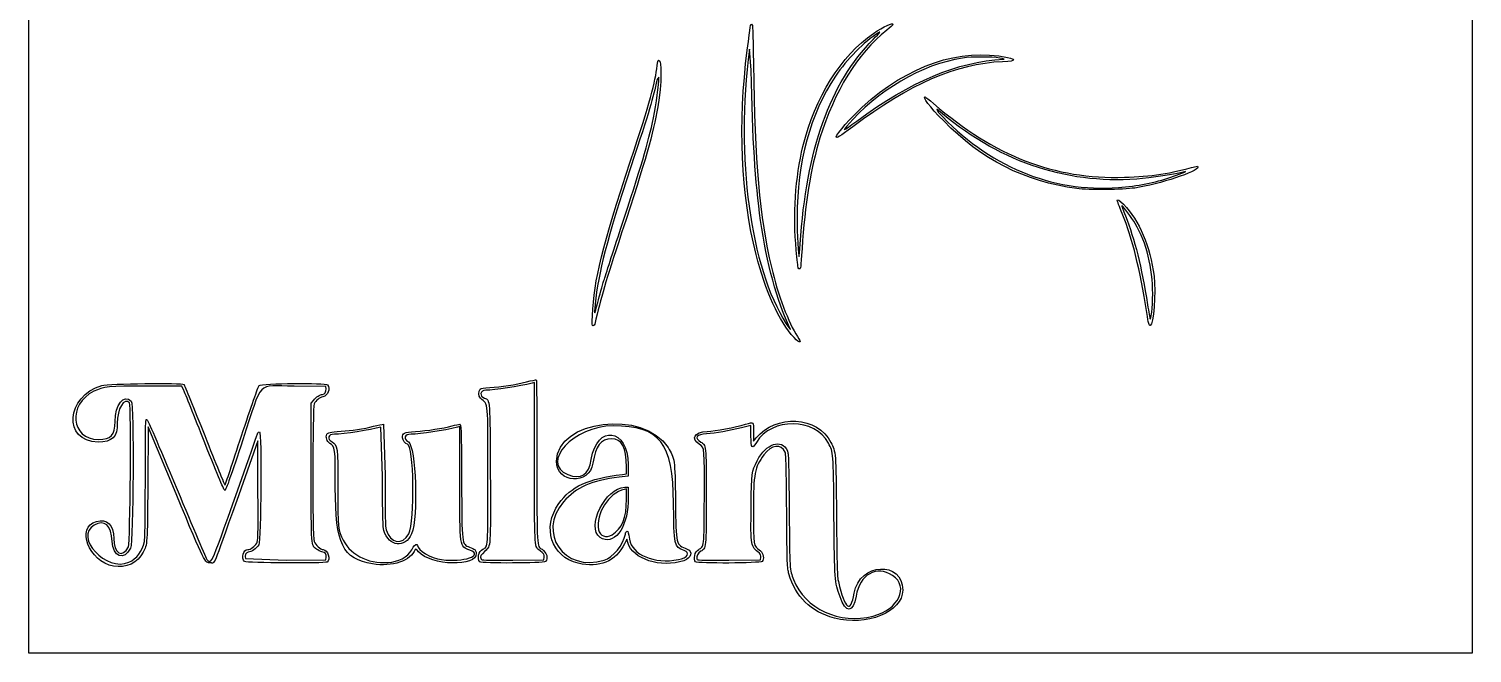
# Model space of a CAD drawing. Extents: x 0.1 to 9.2, y 0.2 to 11.9.
# Drawn here: x 0.09 to 9.21, y 0.19 to 4.13 of the extents above; entities that cross this region are included whole.
import ezdxf

# ---------------------------------------------------------------- set-up
doc = ezdxf.new("R2010")
doc.units = 0
doc.layers.add('Laag_1', color=7, linetype='CONTINUOUS')

msp = doc.modelspace()

# ---------------------------------------------------------------- linework, layer by layer
at = {"layer": 'Laag_1', "color": 7}
for points in [[(0.091356, 11.858106), (9.212454, 11.858106), (9.212454, 0.187669), (0.091356, 0.187669)], [(5.323301, 3.54822)], [(5.193683, 3.447817)], [(6.714726, 3.121242)], [(6.977011, 3.128177)], [(4.965764, 2.769593)], [(4.953567, 2.620007)], [(3.725875, 2.541174)], [(7.193605, 2.456278)], [(3.652595, 2.31961)], [(7.156261, 2.338407)], [(4.893055, 2.259513)], [(4.927362, 2.180141)], [(3.701281, 0.918271)], [(3.776693, 0.93515)], [(0.626106, 0.736783)], [(0.723469, 0.761597)], [(2.264069, 0.750809)], [(2.386127, 0.763024)], [(2.941487, 0.764256)], [(3.563157, 0.755339)], [(3.726484, 0.774569)], [(5.181833, 0.408924)], [(5.427211, 0.421656)]]:
    msp.add_lwpolyline(points, close=True, dxfattribs=at)
for points in [[(4.656781, 3.870406), (4.644873, 4.001389)], [(4.07268, 3.825718), (4.061073, 3.809766)], [(5.829191, 3.622781), (5.837721, 3.605138)], [(1.070754, 1.846918), (1.058741, 1.874445), (0.838023, 1.874445)], [(1.96947, 1.857664), (1.967835, 1.871823), (1.768156, 1.873195)], [(3.286694, 1.399205), (3.286464, 1.896554), (3.272046, 1.892843)], [(1.876082, 1.3271), (1.876082, 1.765972), (1.889797, 1.783953)], [(1.021463, 1.19451), (0.84582, 1.616673), (0.842949, 1.254022)], [(2.326959, 1.304514), (2.315162, 1.615289)], [(2.332032, 1.633264), (2.342599, 1.312127)], [(2.81462, 1.268129), (2.814564, 1.618672), (2.800145, 1.614961)], [(4.654905, 1.55879), (4.654905, 1.625879), (4.595921, 1.611053)], [(4.670634, 1.584881), (4.670634, 1.526014), (4.687675, 1.54687)], [(1.539257, 1.213054), (1.537904, 1.528384), (1.404697, 1.152204)], [(3.878932, 1.378742), (3.878932, 1.304389), (3.822569, 1.298063)], [(3.843542, 1.316202), (3.868446, 1.319323), (3.868341, 1.362256)], [(3.868446, 1.159125), (3.868446, 1.224505), (3.854027, 1.221288)], [(3.856692, 1.234791), (3.87958, 1.234791), (3.877945, 1.139105)], [(3.876169, 0.886102), (3.869926, 0.907049), (3.855501, 0.878238)], [(1.461478, 0.785297), (1.71739, 0.774662), (1.967835, 0.776023), (1.969504, 0.793406)], [(3.149419, 0.77465), (3.34676, 0.776023), (3.348381, 0.792754)], [(4.51505, 0.774651), (4.715201, 0.776023), (4.716821, 0.792754)]]:
    msp.add_lwpolyline(points, dxfattribs=at)
for points in [[(4.63134, 3.996537), (4.652241, 4.161096), (4.651879, 4.159053), (4.66011, 4.159053)], [(4.66011, 4.159053), (4.666363, 4.159053), (4.667761, 4.125677), (4.670583, 3.909215)], [(5.51265, 4.121402), (5.32917, 3.974978), (5.181185, 3.736238), (5.090941, 3.441074)], [(5.4605, 4.105622), (5.372682, 4.051124), (5.259926, 3.937329), (5.188527, 3.831142)], [(5.427824, 4.063917), (5.472468, 4.109172), (5.47838, 4.116718), (5.4605, 4.105622)], [(5.429354, 4.101483), (5.493258, 4.145537), (5.552673, 4.172483), (5.552673, 4.15741)], [(5.552673, 4.15741), (5.552673, 4.155173), (5.534662, 4.138969), (5.51265, 4.121402)], [(4.965764, 2.769593), (5.005409, 3.371716), (5.153103, 3.785435), (5.427824, 4.063917)], [(4.983333, 3.387711), (5.061117, 3.700674), (5.22244, 3.958841), (5.429354, 4.101483)], [(4.061282, 3.8983), (4.063546, 3.922272), (4.066618, 3.933472), (4.070927, 3.933472)], [(4.070927, 3.933472), (4.093592, 3.933472), (4.090913, 3.78875), (4.065454, 3.637869)], [(4.644873, 4.001389), (4.556628, 3.316168), (4.650188, 2.620526), (4.877965, 2.268294)], [(4.686986, 2.706116), (4.592178, 3.079682), (4.572589, 3.53396), (4.63134, 3.996537)], [(5.991707, 3.945515), (5.735558, 3.906934), (5.451452, 3.739883), (5.2616, 3.516224)], [(6.243915, 3.923029), (5.950861, 3.909361), (5.658403, 3.782207), (5.29867, 3.51206)], [(5.323301, 3.548216), (5.672124, 3.803501), (5.950831, 3.920593), (6.253302, 3.938934)], [(5.356885, 3.635644), (5.649269, 3.90078), (5.977031, 4.012633), (6.276928, 3.949623)], [(6.226991, 3.945906), (6.176848, 3.954674), (6.051132, 3.954463), (5.991707, 3.945515)], [(6.253302, 3.938934), (6.258843, 3.939268), (6.247002, 3.942407), (6.226991, 3.945906)], [(6.313257, 3.933937), (6.312022, 3.927473), (6.300575, 3.925672), (6.243915, 3.923029)], [(6.276928, 3.949623), (6.306449, 3.943421), (6.314412, 3.939982), (6.313257, 3.933937)], [(3.894159, 3.297481), (4.016985, 3.669122), (4.051276, 3.792401), (4.061282, 3.8983)], [(4.716132, 2.919568), (4.68093, 3.166412), (4.664603, 3.427985), (4.656781, 3.870406)], [(4.670583, 3.909215), (4.678705, 3.285999), (4.708785, 2.94621), (4.784312, 2.624504)], [(5.188527, 3.831142), (5.029238, 3.594246), (4.946284, 3.288998), (4.946264, 2.939672)], [(4.061073, 3.809766), (4.035401, 3.687823), (4.01526, 3.620679), (3.895909, 3.259154)], [(4.039065, 3.568637), (4.057296, 3.654717), (4.073175, 3.776153), (4.07268, 3.825718)], [(5.872681, 3.548453), (5.78232, 3.641195), (5.736507, 3.700613), (5.755363, 3.700613)], [(5.755363, 3.700613), (5.757448, 3.700613), (5.780915, 3.681987), (5.807513, 3.659221)], [(5.807513, 3.659221), (6.20001, 3.323269), (6.568446, 3.180936), (7.014818, 3.19282)], [(3.832987, 2.871057), (3.959836, 3.254953), (4.005028, 3.407932), (4.039065, 3.568637)], [(4.065454, 3.637869), (4.036244, 3.464753), (3.993069, 3.313942), (3.837677, 2.842239)], [(5.193683, 3.447817), (5.193683, 3.463494), (5.292662, 3.577407), (5.356885, 3.635644)], [(7.092932, 3.181755), (6.636059, 3.147901), (6.206339, 3.297866), (5.829191, 3.622781)], [(5.837721, 3.605138), (6.149188, 3.265409), (6.55521, 3.095428), (6.977011, 3.128177)], [(5.29867, 3.51206), (5.214686, 3.448991), (5.193683, 3.436139), (5.193683, 3.447817)], [(5.2616, 3.516224), (5.231737, 3.481042), (5.230956, 3.480637), (5.323301, 3.54822)], [(6.714726, 3.121242), (6.386152, 3.164991), (6.109594, 3.305302), (5.872681, 3.548453)], [(4.941064, 2.732797), (4.919728, 2.951746), (4.935425, 3.194955), (4.983333, 3.387711)], [(5.090941, 3.441074), (5.032061, 3.248492), (4.995558, 3.023011), (4.977498, 2.740333)], [(3.652595, 2.31961), (3.663577, 2.548609), (3.713649, 2.751303), (3.894159, 3.297481)], [(3.895909, 3.259154), (3.74362, 2.797853), (3.690401, 2.592988), (3.670511, 2.391485)], [(6.977011, 3.128177), (7.096948, 3.137488), (7.207887, 3.159144), (7.308811, 3.192947)], [(7.014818, 3.19282), (7.182294, 3.197277), (7.309058, 3.216646), (7.467688, 3.262015)], [(7.478603, 3.256986), (7.478603, 3.22904), (7.237862, 3.14946), (7.07985, 3.125173)], [(7.39504, 3.22795), (7.340354, 3.212542), (7.182343, 3.18838), (7.092932, 3.181755)], [(7.308811, 3.192947), (7.352275, 3.207503), (7.419895, 3.234953), (7.39504, 3.22795)], [(7.467688, 3.262015), (7.475915, 3.264367), (7.478603, 3.263129), (7.478603, 3.256986)], [(7.07985, 3.125173), (7.008288, 3.114175), (6.785803, 3.111779), (6.714726, 3.121242)], [(6.969226, 3.046767), (6.969226, 3.057003), (6.984288, 3.047866), (7.008967, 3.022657)], [(7.000946, 2.963869), (6.9835, 3.007381), (6.969226, 3.044685), (6.969226, 3.046767)], [(6.998537, 3.014042), (6.996338, 3.0154), (7.006406, 2.986525), (7.020911, 2.949873)], [(7.082758, 2.900968), (7.061796, 2.936725), (7.009043, 3.007548), (6.998537, 3.014042)], [(7.008967, 3.022657), (7.109251, 2.920223), (7.178916, 2.75669), (7.202274, 2.568876)], [(4.893055, 2.259513), (4.821356, 2.401548), (4.754364, 2.651477), (4.716132, 2.919568)], [(4.946264, 2.939672), (4.946264, 2.837434), (4.954115, 2.688086), (4.95923, 2.693202)], [(7.156261, 2.338407), (7.11223, 2.618768), (7.068167, 2.79621), (7.000946, 2.963869)], [(7.020911, 2.949873), (7.080416, 2.799506), (7.123058, 2.628492), (7.160924, 2.388361)], [(3.837677, 2.842239), (3.733509, 2.526029), (3.707866, 2.438982), (3.667888, 2.265868)], [(3.725875, 2.541174), (3.735857, 2.574526), (3.784057, 2.722974), (3.832987, 2.871057)], [(7.193605, 2.456278), (7.194189, 2.621808), (7.155556, 2.776795), (7.082758, 2.900968)], [(4.95923, 2.693202), (4.960116, 2.694087), (4.963055, 2.728463), (4.965764, 2.769593)], [(4.977498, 2.740333), (4.969802, 2.619865), (4.96902, 2.613943), (4.960825, 2.613943)], [(4.927362, 2.180141), (4.833971, 2.282325), (4.745296, 2.476357), (4.686986, 2.706116)], [(4.953567, 2.620007), (4.952411, 2.623342), (4.946785, 2.674097), (4.941064, 2.732797)], [(4.784312, 2.624504), (4.825337, 2.449763), (4.892188, 2.27181), (4.948359, 2.187825)], [(4.960825, 2.613943), (4.957989, 2.613943), (4.954723, 2.616671), (4.953567, 2.620007)], [(7.202274, 2.568876), (7.215373, 2.463568), (7.199121, 2.260211), (7.177272, 2.256002)], [(3.686983, 2.402915), (3.698393, 2.445605), (3.715893, 2.507822), (3.725875, 2.541174)], [(3.670511, 2.391485), (3.663186, 2.317286), (3.664307, 2.318063), (3.686983, 2.402915)], [(7.160924, 2.388361), (7.168076, 2.343002), (7.175157, 2.302616), (7.176658, 2.298614)], [(7.176658, 2.298614), (7.183295, 2.280924), (7.193316, 2.374152), (7.193605, 2.456278)], [(3.65743, 2.254953), (3.650325, 2.254953), (3.649819, 2.261719), (3.652595, 2.31961)], [(7.177272, 2.256002), (7.170699, 2.254737), (7.167323, 2.267978), (7.156261, 2.338407)], [(3.667888, 2.265868), (3.666501, 2.259865), (3.661795, 2.254953), (3.65743, 2.254953)], [(4.877965, 2.268294), (4.906982, 2.223422), (4.913059, 2.219886), (4.893055, 2.259513)], [(4.948359, 2.187825), (4.978083, 2.143383), (4.965249, 2.138686), (4.927362, 2.180141)], [(1.768156, 1.873195), (1.524662, 1.874869), (1.572073, 1.924307), (1.443396, 1.534553)], [(0.528615, 1.52101), (0.304105, 1.523154), (0.323861, 1.811106), (0.55311, 1.878044)], [(0.502399, 1.841366), (0.334855, 1.760075), (0.355981, 1.536812), (0.531236, 1.536619)], [(0.838023, 1.874445), (0.592615, 1.874445), (0.564958, 1.871719), (0.502399, 1.841366)], [(0.55311, 1.878044), (0.594266, 1.890061), (1.063274, 1.895395), (1.072172, 1.883947)], [(0.63608, 1.650693), (0.636156, 1.75517), (0.692334, 1.826073), (0.738479, 1.779928)], [(1.202853, 1.516481), (1.136805, 1.683083), (1.077361, 1.831779), (1.070754, 1.846918)], [(1.072172, 1.883947), (1.075114, 1.880163), (1.133762, 1.734875), (1.202503, 1.561086)], [(1.435334, 1.559861), (1.496772, 1.746759), (1.540141, 1.870677), (1.546349, 1.877067)], [(1.546349, 1.877067), (1.561171, 1.892323), (1.968609, 1.896478), (1.979573, 1.881485)], [(1.94799, 1.821994), (1.961946, 1.821994), (1.971712, 1.838234), (1.96947, 1.857664)], [(1.979573, 1.881485), (1.998313, 1.855857), (1.982247, 1.815107), (1.949977, 1.806417)], [(2.945071, 1.797825), (2.93311, 1.808056), (2.931563, 1.843863), (2.942605, 1.854905)], [(2.978619, 1.848236), (2.942143, 1.848236), (2.936527, 1.809641), (2.971391, 1.798576)], [(2.942605, 1.854905), (2.947563, 1.859863), (2.968025, 1.863368), (3.004211, 1.865459)], [(3.272046, 1.892843), (3.190613, 1.871888), (3.035136, 1.848252), (2.978619, 1.848236)], [(3.004211, 1.865459), (3.077546, 1.869695), (3.167051, 1.88333), (3.236647, 1.900869)], [(3.236647, 1.900869), (3.268362, 1.908861), (3.296085, 1.914304), (3.298253, 1.912964)], [(3.298253, 1.912964), (3.300421, 1.911623), (3.302195, 1.680979), (3.302195, 1.400421)], [(0.727325, 1.767595), (0.695006, 1.806539), (0.648031, 1.728536), (0.650353, 1.639778)], [(0.719987, 0.859912), (0.732623, 0.885186), (0.739639, 1.752759), (0.727325, 1.767595)], [(0.738479, 1.779928), (0.756434, 1.761973), (0.752096, 0.887611), (0.733868, 0.850594)], [(1.895098, 1.76238), (1.883325, 1.737571), (1.881967, 0.920398), (1.893651, 0.892431)], [(1.889797, 1.783953), (1.905965, 1.805151), (1.93169, 1.821967), (1.94799, 1.821994)], [(1.949977, 1.806417), (1.923949, 1.799409), (1.905733, 1.784792), (1.895098, 1.76238)], [(2.992825, 1.304001), (2.992769, 1.789584), (2.996226, 1.754066), (2.945071, 1.797825)], [(2.971391, 1.798576), (3.005742, 1.787673), (3.005808, 1.786817), (3.00753, 1.326545)], [(0.531236, 1.536619), (0.610957, 1.536532), (0.636018, 1.563799), (0.63608, 1.650693)], [(0.82747, 1.293108), (0.82747, 1.632263), (0.82822, 1.66534), (0.835891, 1.663796)], [(0.835891, 1.663796), (0.841626, 1.662641), (0.902826, 1.521653), (1.027802, 1.221683)], [(3.426328, 1.399541), (3.428502, 1.661353), (3.97512, 1.728753), (4.130646, 1.486386)], [(4.620809, 1.633222), (4.674122, 1.648522), (4.670634, 1.651905), (4.670634, 1.584881)], [(4.687675, 1.54687), (4.811988, 1.699023), (5.07704, 1.68333), (5.160372, 1.518882)], [(5.144111, 1.514669), (5.063228, 1.674395), (4.782189, 1.676829), (4.688985, 1.518611)], [(0.650353, 1.639778), (0.652575, 1.554854), (0.617019, 1.520166), (0.528615, 1.52101)], [(1.202503, 1.561086), (1.271244, 1.387297), (1.329065, 1.246914), (1.330996, 1.249124)], [(1.330996, 1.249124), (1.332926, 1.251334), (1.379878, 1.391165), (1.435334, 1.559861)], [(1.448971, 1.325238), (1.496625, 1.460053), (1.536973, 1.573893), (1.538631, 1.578216)], [(1.538631, 1.578216), (1.54029, 1.582539), (1.544935, 1.586076), (1.548951, 1.586076)], [(1.548951, 1.586076), (1.564258, 1.586076), (1.559164, 0.897255), (1.543661, 0.870803)], [(1.993348, 1.512393), (1.974082, 1.523761), (1.965428, 1.551153), (1.975284, 1.56957)], [(2.022193, 1.570353), (1.98231, 1.570353), (1.973233, 1.541084), (2.007183, 1.521979)], [(1.975284, 1.56957), (1.98183, 1.581802), (1.993031, 1.584185), (2.064832, 1.588627)], [(2.315162, 1.615289), (2.25032, 1.596225), (2.081746, 1.570369), (2.022193, 1.570353)], [(2.064832, 1.588627), (2.129287, 1.592614), (2.206556, 1.604627), (2.270262, 1.620565)], [(2.270262, 1.620565), (2.29818, 1.627549), (2.325976, 1.633264), (2.332032, 1.633264)], [(2.452819, 1.548134), (2.452819, 1.578426), (2.460637, 1.582146), (2.534652, 1.58708)], [(2.507208, 1.570347), (2.464729, 1.570347), (2.454338, 1.541791), (2.489598, 1.521949)], [(2.800145, 1.614961), (2.713656, 1.592705), (2.566855, 1.570347), (2.507208, 1.570347)], [(2.534652, 1.58708), (2.609966, 1.592101), (2.708349, 1.607356), (2.76615, 1.622975)], [(2.76615, 1.622975), (2.787089, 1.628634), (2.808673, 1.633264), (2.814114, 1.633264)], [(2.814114, 1.633264), (2.823694, 1.633264), (2.824066, 1.62195), (2.825884, 1.275425)], [(3.783933, 1.622747), (3.536355, 1.622938), (3.317635, 1.388771), (3.49748, 1.31606)], [(3.64534, 1.410434), (3.680287, 1.634517), (3.878932, 1.607567), (3.878932, 1.378742)], [(4.165616, 1.135173), (4.162028, 1.517626), (4.079917, 1.622518), (3.783933, 1.622747)], [(4.330629, 1.505971), (4.271886, 1.542272), (4.295716, 1.582923), (4.378695, 1.587961)], [(4.373623, 1.572246), (4.309351, 1.567728), (4.295848, 1.548443), (4.337738, 1.520996)], [(4.595921, 1.611053), (4.515438, 1.590823), (4.432886, 1.576412), (4.373623, 1.572246)], [(4.378695, 1.587961), (4.431163, 1.591146), (4.554607, 1.614223), (4.620809, 1.633222)], [(4.688985, 1.518611), (4.661566, 1.472065), (4.654905, 1.479918), (4.654905, 1.55879)], [(1.33067, 1.215052), (1.324965, 1.213959), (1.291463, 1.292966), (1.202853, 1.516481)], [(1.443396, 1.534553), (1.372274, 1.319131), (1.335907, 1.216055), (1.33067, 1.215052)], [(2.028131, 1.232831), (2.028131, 1.491037), (2.028019, 1.491937), (1.993348, 1.512393)], [(2.007183, 1.521979), (2.04276, 1.501959), (2.04359, 1.495394), (2.043718, 1.232926)], [(2.483933, 1.50743), (2.472714, 1.50743), (2.452819, 1.533458), (2.452819, 1.548134)], [(2.492036, 0.94097), (2.53177, 1.019383), (2.524789, 1.50743), (2.483933, 1.50743)], [(2.489598, 1.521949), (2.537826, 1.494808), (2.553818, 1.043117), (2.510146, 0.941598)], [(3.773635, 1.54061), (3.704878, 1.53903), (3.674135, 1.49875), (3.656274, 1.38684)], [(3.868341, 1.362256), (3.868035, 1.48755), (3.83906, 1.542114), (3.773635, 1.54061)], [(4.130646, 1.486386), (4.173239, 1.42001), (4.174432, 1.411447), (4.177705, 1.148281)], [(4.360276, 1.166181), (4.362038, 1.480264), (4.361458, 1.48692), (4.330629, 1.505971)], [(4.337738, 1.520996), (4.373004, 1.497888), (4.371739, 1.51063), (4.371761, 1.17826)], [(4.694491, 1.403091), (4.749243, 1.511814), (4.848864, 1.544451), (4.884947, 1.465486)], [(4.871489, 1.455807), (4.846787, 1.511081), (4.783393, 1.503597), (4.736625, 1.439887)], [(4.884947, 1.465486), (4.892272, 1.449455), (4.893719, 1.40141), (4.8964, 1.085364)], [(5.17942, 1.053906), (5.175788, 1.466617), (5.177097, 1.449531), (5.144111, 1.514669)], [(5.160372, 1.518882), (5.191942, 1.456582), (5.191315, 1.464989), (5.195032, 1.053906)], [(3.3135, 0.840442), (3.28693, 0.862455), (3.286941, 0.862224), (3.286694, 1.399205)], [(3.302195, 1.400421), (3.302195, 0.84152), (3.300839, 0.864898), (3.334485, 0.843658)], [(3.656274, 1.38684), (3.633966, 1.24706), (3.425158, 1.258593), (3.426328, 1.399541)], [(3.49748, 1.31606), (3.582254, 1.281787), (3.630034, 1.312282), (3.64534, 1.410434)], [(4.656122, 1.119444), (4.658432, 1.330294), (4.658653, 1.331926), (4.694491, 1.403091)], [(4.736625, 1.439887), (4.677256, 1.35901), (4.670634, 1.324002), (4.670634, 1.091005)], [(4.880566, 1.085364), (4.878496, 1.343517), (4.875991, 1.445732), (4.871489, 1.455807)], [(0.821569, 0.89294), (0.825624, 0.912035), (0.82747, 1.037172), (0.82747, 1.293108)], [(1.217306, 0.777279), (1.250442, 0.755311), (1.232584, 0.713071), (1.448971, 1.325238)], [(1.909284, 0.844498), (1.874141, 0.871302), (1.876082, 0.84309), (1.876082, 1.3271)], [(2.335328, 0.961793), (2.328075, 0.986475), (2.326959, 1.032152), (2.326959, 1.304514)], [(2.342599, 1.312127), (2.342232, 1.047235), (2.343472, 0.986694), (2.349672, 0.966464)], [(2.960894, 0.843923), (2.994267, 0.861181), (2.992857, 0.840868), (2.992825, 1.304001)], [(3.00753, 1.326545), (3.00936, 0.837722), (3.011472, 0.868831), (2.973987, 0.832525)], [(3.440833, 1.132401), (3.518763, 1.24161), (3.621119, 1.288326), (3.843542, 1.316202)], [(3.822569, 1.298063), (3.64758, 1.278422), (3.550414, 1.23562), (3.470534, 1.142993)], [(0.842949, 1.254022), (0.8399, 0.869054), (0.840472, 0.877467), (0.813769, 0.824697)], [(1.240032, 0.757673), (1.202371, 0.757673), (1.207357, 0.747708), (1.021463, 1.19451)], [(1.027802, 1.221683), (1.128721, 0.979454), (1.213998, 0.779472), (1.217306, 0.777279)], [(1.531108, 0.881457), (1.540036, 0.896745), (1.540527, 0.916706), (1.539257, 1.213054)], [(2.264069, 0.750809), (2.073544, 0.782702), (2.028131, 0.87548), (2.028131, 1.232831)], [(2.043718, 1.232926), (2.043844, 0.973514), (2.044908, 0.962926), (2.076952, 0.901857)], [(2.87781, 0.837817), (2.8136, 0.860623), (2.814654, 0.853441), (2.81462, 1.268129)], [(2.825884, 1.275425), (2.828044, 0.863524), (2.826197, 0.878741), (2.876851, 0.856227)], [(3.701281, 0.918271), (3.6111, 0.981436), (3.735497, 1.234791), (3.856692, 1.234791)], [(3.854027, 1.221288), (3.755316, 1.199268), (3.672855, 1.069265), (3.692198, 0.966159)], [(1.404697, 1.152204), (1.248544, 0.711224), (1.26793, 0.757673), (1.240032, 0.757673)], [(3.470534, 1.142993), (3.300851, 0.946229), (3.473805, 0.697274), (3.726484, 0.774569)], [(3.563156, 0.755339), (3.392433, 0.796724), (3.332696, 0.98086), (3.440833, 1.132401)], [(3.877945, 1.139105), (3.875141, 0.97498), (3.783631, 0.860591), (3.701281, 0.918271)], [(3.776693, 0.93515), (3.840719, 0.974474), (3.868446, 1.042156), (3.868446, 1.159125)], [(4.231843, 0.83627), (4.169512, 0.859295), (4.168146, 0.865462), (4.165616, 1.135173)], [(4.177705, 1.148281), (4.181232, 0.864769), (4.179088, 0.873474), (4.252501, 0.84459)], [(4.324414, 0.84243), (4.359921, 0.862808), (4.358502, 0.849996), (4.360276, 1.166181)], [(4.371761, 1.17826), (4.371761, 0.845495), (4.372292, 0.850789), (4.338375, 0.83078)], [(4.70817, 0.818183), (4.650899, 0.866683), (4.653206, 0.853331), (4.656122, 1.119444)], [(0.626106, 0.736783), (0.470753, 0.76411), (0.386478, 0.984376), (0.517843, 1.019749)], [(0.617255, 0.893222), (0.612057, 0.995158), (0.569454, 1.034269), (0.504853, 0.996411)], [(0.517843, 1.019749), (0.585685, 1.038017), (0.627975, 0.996977), (0.628521, 0.912343)], [(4.670634, 1.091005), (4.670634, 0.857102), (4.668274, 0.870932), (4.714406, 0.83462)], [(4.894783, 0.688208), (4.883791, 0.727526), (4.883333, 0.740332), (4.880566, 1.085364)], [(4.8964, 1.085364), (4.899601, 0.707905), (4.899115, 0.71563), (4.923625, 0.652811)], [(5.217946, 0.542368), (5.182772, 0.643508), (5.183065, 0.639629), (5.17942, 1.053906)], [(5.195032, 1.053906), (5.19797, 0.729086), (5.199657, 0.671283), (5.207125, 0.639704)], [(0.504853, 0.996411), (0.37441, 0.919966), (0.580666, 0.698428), (0.723469, 0.761597)], [(0.628521, 0.912343), (0.629147, 0.815123), (0.682344, 0.784629), (0.719987, 0.859912)], [(2.510146, 0.941598), (2.469424, 0.846935), (2.365558, 0.858934), (2.335328, 0.961793)], [(2.349672, 0.966464), (2.375979, 0.880631), (2.454348, 0.866598), (2.492036, 0.94097)], [(3.692198, 0.966159), (3.699454, 0.92748), (3.739985, 0.912606), (3.776693, 0.93515)], [(3.726484, 0.774569), (3.783695, 0.792071), (3.848307, 0.871287), (3.861133, 0.939655)], [(3.861133, 0.939655), (3.862913, 0.949144), (3.867459, 0.956909), (3.871234, 0.956909)], [(3.871234, 0.956909), (3.877994, 0.956909), (3.880493, 0.948869), (3.886808, 0.906789)], [(0.733868, 0.850594), (0.693957, 0.769543), (0.622224, 0.795766), (0.617255, 0.893222)], [(0.813769, 0.824697), (0.779843, 0.757654), (0.705485, 0.72282), (0.626106, 0.736783)], [(0.723469, 0.761597), (0.772796, 0.783416), (0.808449, 0.83115), (0.821569, 0.89294)], [(1.45439, 0.765912), (1.432659, 0.787643), (1.447366, 0.841562), (1.475025, 0.841562)], [(1.478076, 0.825833), (1.463345, 0.825833), (1.45372, 0.802324), (1.461478, 0.785297)], [(1.475025, 0.841562), (1.49102, 0.841562), (1.51974, 0.861992), (1.531108, 0.881457)], [(1.543661, 0.870803), (1.530551, 0.84843), (1.497593, 0.825833), (1.478076, 0.825833)], [(1.893651, 0.892431), (1.9027, 0.870776), (1.9358, 0.841562), (1.951287, 0.841562)], [(1.943251, 0.827866), (1.934185, 0.829679), (1.918899, 0.837163), (1.909284, 0.844498)], [(1.969504, 0.793406), (1.971547, 0.814685), (1.964786, 0.823558), (1.943251, 0.827866)], [(1.951287, 0.841562), (1.980626, 0.841562), (2.000232, 0.778313), (1.9757, 0.762805)], [(2.076952, 0.901857), (2.130737, 0.799353), (2.254141, 0.743939), (2.386127, 0.763024)], [(2.532897, 0.842579), (2.506903, 0.771417), (2.386499, 0.730314), (2.264069, 0.750809)], [(2.386153, 0.763024), (2.446523, 0.771754), (2.50139, 0.809726), (2.520466, 0.85598)], [(2.520466, 0.85598), (2.526881, 0.871534), (2.547194, 0.880931), (2.547194, 0.868344)], [(2.553833, 0.828287), (2.541927, 0.841939), (2.534512, 0.847001), (2.532897, 0.842579)], [(2.547194, 0.868344), (2.547194, 0.836996), (2.63139, 0.78715), (2.69992, 0.777928)], [(2.918488, 0.818233), (2.92588, 0.730646), (2.631917, 0.738751), (2.553833, 0.828287)], [(2.69992, 0.777928), (2.836974, 0.759483), (2.971165, 0.804661), (2.87781, 0.837817)], [(2.876851, 0.856227), (2.890188, 0.850299), (2.90464, 0.843745), (2.908966, 0.841663)], [(2.908966, 0.841663), (2.91334, 0.839558), (2.917566, 0.829161), (2.918488, 0.818233)], [(2.941487, 0.764256), (2.922979, 0.786557), (2.933503, 0.829759), (2.960894, 0.843923)], [(2.973987, 0.832525), (2.946118, 0.805532), (2.942508, 0.798217), (2.948872, 0.781632)], [(3.348381, 0.792754), (3.350045, 0.809939), (3.349622, 0.810516), (3.3135, 0.840442)], [(3.334485, 0.843658), (3.364023, 0.825011), (3.375638, 0.784677), (3.356873, 0.765912)], [(3.855501, 0.878238), (3.799521, 0.766429), (3.696343, 0.723054), (3.563157, 0.755339)], [(4.231526, 0.771407), (4.083918, 0.723516), (3.907677, 0.7804), (3.876169, 0.886102)], [(3.886808, 0.906789), (3.901555, 0.808525), (4.043438, 0.749472), (4.196137, 0.778043)], [(4.196137, 0.778043), (4.255036, 0.789063), (4.274354, 0.820567), (4.231843, 0.83627)], [(4.252501, 0.84459), (4.289299, 0.830111), (4.276672, 0.786054), (4.231526, 0.771407)], [(4.304669, 0.763964), (4.288206, 0.780427), (4.30033, 0.828608), (4.324414, 0.84243)], [(4.338375, 0.83078), (4.319986, 0.81993), (4.309166, 0.799449), (4.312875, 0.782515)], [(4.714406, 0.83462), (4.733377, 0.819687), (4.739969, 0.780568), (4.725887, 0.766486)], [(1.9757, 0.762805), (1.960688, 0.753315), (1.464026, 0.756275), (1.45439, 0.765912)], [(3.356873, 0.765912), (3.345822, 0.754861), (2.950592, 0.753286), (2.941487, 0.764256)], [(2.948872, 0.781632), (2.951741, 0.774158), (2.972879, 0.773421), (3.149419, 0.77465)], [(4.725887, 0.766486), (4.714577, 0.755176), (4.315844, 0.752789), (4.304669, 0.763964)], [(4.312875, 0.782515), (4.314771, 0.773861), (4.327541, 0.773365), (4.51505, 0.774651)], [(4.716821, 0.792754), (4.717943, 0.804343), (4.715284, 0.812158), (4.70817, 0.818183)], [(5.306977, 0.566598), (5.34038, 0.758557), (5.61566, 0.774736), (5.614139, 0.584651)], [(5.550106, 0.677355), (5.44882, 0.745046), (5.342898, 0.685345), (5.318854, 0.547014)], [(5.181833, 0.408924), (5.031515, 0.449573), (4.935333, 0.543153), (4.894783, 0.688208)], [(4.923625, 0.652811), (4.996115, 0.467019), (5.215233, 0.36644), (5.427211, 0.421656)], [(5.207125, 0.639704), (5.249494, 0.460531), (5.284109, 0.435188), (5.306977, 0.566598)], [(5.427211, 0.421656), (5.588343, 0.463628), (5.656796, 0.606052), (5.550106, 0.677355)], [(5.614139, 0.584651), (5.613043, 0.447697), (5.383497, 0.354389), (5.181833, 0.408924)], [(5.318854, 0.547014), (5.30038, 0.440735), (5.254032, 0.438601), (5.217946, 0.542368)]]:
    msp.add_open_spline(points, degree=3, dxfattribs=at)

doc.saveas('drawing.dxf')
